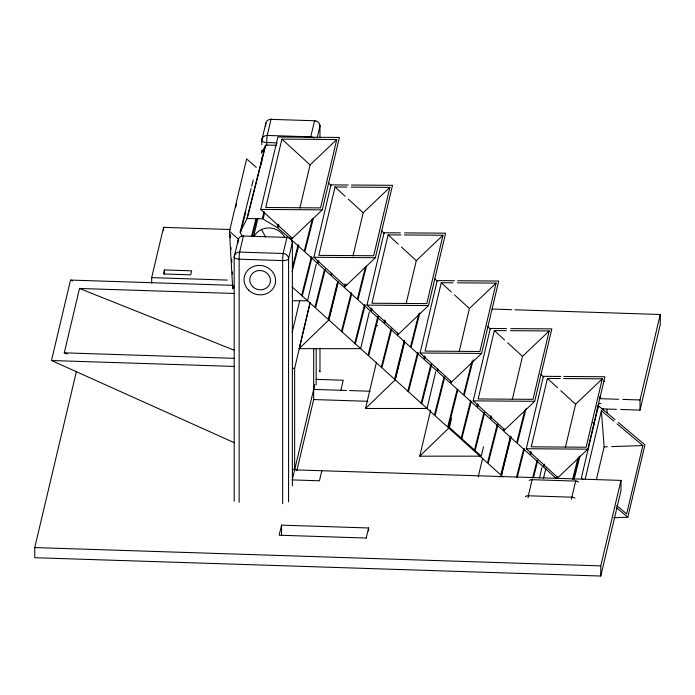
<?xml version="1.0" encoding="UTF-8"?>
<svg xmlns="http://www.w3.org/2000/svg" width="695" height="695" viewBox="0 0 695 695"><rect width="100%" height="100%" fill="white"/><g stroke="black" fill="none" stroke-linecap="round" stroke-linejoin="round"><path stroke-width="1.04" d="M234.345 442.741L51.491 360.523L70.525 280.076L233.702 285.358M67.293 354.033L64.279 352.834L79.508 288.477L234.684 293.49M292.656 468.96L294.628 469.855L620.991 480.41L620.991 490.557L600.767 576.025L34.75 557.72L34.75 547.573L76.493 371.173M151.675 283.03L151.675 277.635L163.577 227.352L230.488 229.524M164.463 269.938L163.507 273.96L190.708 274.846L191.655 270.824L164.463 269.938L164.463 274.004M234.25 287.2L232.712 288.746L229.489 231.322L246.621 158.92L256.325 167.382M235.787 207.197L236.535 204.043M232.712 288.746L233.207 286.644M260.764 209.412L277.896 137.011L339.412 137.445L322.28 209.847L292.352 238.342L260.764 209.412L322.28 209.847M281.918 139.122L265.733 207.501L320.577 207.892L336.762 139.513L281.918 139.122L310.083 164.915L299.875 208.048M317.129 138.079L319.978 126.012A5.456 2.015 0 0 0 319.353 124.883M292.152 332.558L299.641 300.909M351.505 185.018L392.519 185.313L375.387 257.715L345.458 286.21L313.871 257.272L331.002 184.87L348.264 184.992M316.234 264.057L307.546 300.779L292.439 300.787M346.848 187.068L335.025 186.99L318.84 255.369L373.684 255.751L389.869 187.372L351.157 187.103M369.34 311.925L360.653 348.647L299.145 348.664L310.074 302.499M294.628 469.855L294.628 368.385L310.205 302.568M337.761 282.17L328.822 319.943L299.145 348.664M368.576 531.015L368.576 527.974L281.544 525.159L279.164 535.211L366.421 538.052M314.861 384.378L292.256 479.906L319.448 480.784L321.828 470.732M296.861 470.593L313.671 399.547L313.671 348.386M345.458 286.21L345.954 284.107M352.982 255.916L363.19 212.783L389.869 187.372M340.863 390.286L343.243 380.226L316.043 379.348M404.612 232.886L445.617 233.172L428.485 305.574L398.565 334.069L366.969 305.14L384.1 232.738L400.294 232.851M401.032 234.945L388.131 234.849L371.947 303.229L426.791 303.619L442.976 235.24L404.255 234.962M435.722 371.756L427.034 408.478L365.535 408.495L376.455 362.33M406.089 303.776L416.296 260.642L442.976 235.24M404.394 340.95L395.203 379.774L365.535 408.495M366.195 538.026L368.576 527.974M457.718 280.745L498.723 281.041L481.592 353.442L451.672 381.937L420.075 352.999L437.207 280.598L454.478 280.719M453.062 282.796L441.238 282.717L425.053 351.097L479.897 351.488L496.082 283.108L457.362 282.83M480.167 456.163L419.745 456.181L430.674 410.015M459.195 351.644L469.403 308.511L496.082 283.108M419.745 456.181L449.422 427.46L451.654 418.016M510.825 328.613L551.83 328.9L534.698 401.302L504.779 429.797L473.182 400.867L490.314 328.466L506.507 328.579M506.168 330.664L494.345 330.577L478.16 398.956L533.004 399.347L549.189 330.968L510.469 330.69M483.485 446.72L481.244 456.163L449.422 427.46M478.195 476.944L482.669 458.057M512.302 399.503L522.501 356.37L549.189 330.968M510.599 436.677L501.416 475.502L499.896 476.97M563.932 376.473L604.937 376.768L587.805 449.17L557.885 477.665L526.289 448.727L543.42 376.325L560.691 376.455M560.352 378.532L547.443 378.445L531.267 446.824L586.111 447.215L602.296 378.836L563.576 378.558M539.45 477.969L541.935 467.483M565.409 447.372L575.608 404.238L602.296 378.836M615.058 419.693L598.456 405.724L581.324 478.125L582.983 479.524M585.199 479.055L601.375 410.676L613.815 421.135M596.414 479.472L604.129 446.859L601.375 410.676M600.767 576.025L600.767 565.886L620.991 480.41M620.705 409.485L640.026 410.111L640.026 399.964L660.25 314.488L514.952 309.788M640.026 410.111L660.25 324.635L660.25 314.488M617.125 423.924L642.823 445.547L626.647 513.926L616.7 505.56M613.711 517.714L627.811 517.236L644.943 444.835L618.376 422.482M253.675 236.265L257.941 218.326M543.42 478.594L545.931 468.022M251.147 188.319L240.027 232.382L246.786 219.142L265.325 145.707L261.459 153.274M251.677 186.217L253.267 179.927M245.743 212.114L240.444 233.094L242.008 235.77M251.677 235.822L255.916 219.038M252.294 236.413L256.794 218.578M264.074 211.497L262.224 218.838L247.22 218.482L265.759 145.055L276.471 145.307M264.647 212.757L263.058 219.047L277.418 227.682L278.209 224.528M278.869 225.076L278.07 228.221L290.944 239.375L291.474 237.273M292.108 237.846L291.579 239.94L304.219 251.338L312.429 218.821M292.334 267.74L298.155 244.657M292.169 271.458L298.789 245.231M313.332 218.343L304.853 251.911L317.502 263.309L318.023 261.207M301.639 295.436L311.438 256.629M302.273 296.009L312.064 257.193M318.927 260.729L318.128 263.874L330.777 275.272L331.307 273.178M324.443 269.643L314.913 307.407L292.152 286.896M325.347 269.156L315.547 307.972L328.188 319.37L337.727 281.605M331.932 273.743L331.411 275.846L344.051 287.235L344.842 284.09M338.352 282.179L328.822 319.943L368.02 355.267L377.819 316.451M345.215 285.714L344.685 287.808L357.326 299.206L365.535 266.68M341.462 331.341L351.262 292.526M342.096 331.906L351.635 294.141M366.43 266.202L357.96 299.771L370.6 311.169L371.399 308.024M354.745 343.304L364.545 304.488M355.371 343.877L365.17 305.062M372.034 308.597L371.234 311.742L383.883 323.14L384.674 319.987M378.454 317.024L368.654 355.84L381.294 367.238L390.833 329.473M385.308 320.56L384.509 323.705L397.158 335.103L397.688 333.001M391.728 328.987L381.929 367.803L394.569 379.201L404.368 340.385M398.322 333.574L397.792 335.676L410.432 347.066L418.911 313.497M404.742 342.01L395.203 379.774L434.401 415.097L443.94 377.333M419.806 313.019L411.066 347.639L423.707 359.037L424.506 355.883M407.852 391.172L417.652 352.356M408.478 391.737L418.277 352.921M425.14 356.457L424.341 359.602L436.99 371L437.52 368.906M421.127 403.135L430.926 364.319M421.761 403.699L431.56 364.892M438.145 369.471L437.615 371.573L450.264 382.971L450.794 380.869M444.835 376.855L435.035 415.671L447.676 427.069L457.214 389.304M451.429 381.442L450.899 383.536L463.539 394.934L472.018 361.365M457.849 389.869L448.31 427.634L460.959 439.032L470.75 400.216M473.173 359.836L464.173 395.507L476.813 406.896L477.613 403.752M471.123 401.84L461.584 439.605L474.233 450.994L484.033 412.187M478.247 404.325L477.448 407.47L490.097 418.868L490.887 415.714M484.658 412.752L474.867 451.568L487.508 462.966L497.307 424.15M491.521 416.288L490.722 419.433L503.371 430.831L503.901 428.737M497.941 424.723L488.142 463.53L500.782 474.928L510.582 436.113M504.527 429.302L504.005 431.404L516.646 442.793L524.855 410.276M511.216 436.686L501.416 475.502L503.006 476.935M526.019 408.747L517.28 443.367L529.92 454.765L530.719 451.62M516.446 477.456L523.596 449.126M517.341 476.978L524.49 448.649M531.345 452.184L530.554 455.329L543.195 466.727L543.725 464.634M532.631 477.882L537.139 460.047M533.534 477.404L537.765 460.62M544.628 464.156L543.829 467.301L556.478 478.699L557.008 476.596M572.663 479.124L577.962 458.144M573.297 479.689L579.126 456.615M574.131 479.15L579.951 456.076M310.083 164.915L336.762 139.513M604.129 446.859L607.352 446.746M611.652 446.607L642.823 445.547M313.871 257.272L375.387 257.715M366.969 305.14L428.485 305.574M420.075 352.999L481.592 353.442M473.182 400.867L534.698 401.302M526.289 448.727L587.805 449.17M277.357 142.875L266.741 142.527A5.456 2.015 0 0 1 261.78 140.338L265.586 124.249A5.456 2.015 0 0 1 266.411 123.345M151.675 277.635L227.222 280.076M492.182 309.049L511.694 309.683M375.335 325.538L377.481 325.608M64.279 352.834L234.649 358.342M51.491 360.523L234.119 366.43M292.473 368.315L294.628 368.385M313.671 389.4L346.727 390.477M349.516 390.564L370.07 391.233M599.229 398.643L618.55 399.269M622.85 399.408L640.026 399.964M313.671 399.547L367.794 401.302M601.375 408.86L616.404 409.346M34.75 547.573L600.767 565.886M79.508 288.477L234.467 350.306M70.525 280.076L72.506 280.962M616.196 507.454L627.811 517.236M229.489 231.322L238.385 239.08M328.136 182.75L331.298 185.6M381.242 230.618L384.396 233.468M434.349 278.478L437.503 281.327M487.447 326.346L490.609 329.195M540.554 374.205L543.716 377.055M547.443 378.445L557.616 387.758M560.743 390.625L575.608 404.238M494.345 330.577L504.509 339.89M507.637 342.757L522.501 356.37M441.238 282.717L451.403 292.03M454.539 294.897L469.403 308.511M388.131 234.849L398.296 244.162M401.432 247.029L416.296 260.642M335.025 186.99L345.189 196.303M348.325 199.17L363.19 212.783M592.939 422.551L594.277 424.132M593.434 423.107L594.746 424.706M260.538 162.335L261.581 164.116M261.476 229.532L265.568 236.899M598.456 405.724L598.621 407.861M230.245 234.589L230.419 237.794M230.957 247.394L231.079 249.522M231.617 259.122L231.8 262.319M232.339 271.919L232.46 274.056M607.074 409.503L607.074 412.726M603.269 408.399L603.269 410.545M597.353 405.932L597.353 410.232M319.978 137.931L319.978 126.012A5.456 5.056 13.3 0 0 314.54 120.765L271.024 119.358A5.456 5.056 13.3 0 0 265.586 124.249L265.586 126.421M319.978 348.134L319.978 371.973M316.173 349.055L316.173 384.813M292.378 485.814L292.378 242.659A5.456 2.015 0 0 0 291.466 241.356M288.573 501.903L288.573 258.748L292.378 242.659A5.456 5.056 13.3 0 0 286.939 237.412L243.424 236.005A5.456 5.056 13.3 0 0 237.985 240.904L234.18 256.994L234.18 501.234M282.656 503.736L282.656 260.582A5.456 0.443 -88.1 0 1 283.134 253.501L286.939 237.412A5.456 0.443 -88.1 0 1 287.243 237.282M281.544 525.159L281.544 535.306M266.741 145.776L266.741 142.527A5.456 0.443 -88.1 0 1 267.219 135.447L271.024 119.358A5.456 0.443 -88.1 0 1 271.328 119.219M261.78 144.673L261.78 140.338A5.456 5.056 13.3 0 1 267.219 135.447L310.735 136.854A5.456 5.056 13.3 0 1 314.166 138.097M261.78 150.085L261.78 152.248M261.78 157.661L261.78 161.996M239.141 502.329L239.141 259.174A5.456 0.443 -88.1 0 1 239.619 252.094L243.424 236.005A5.456 0.443 -88.1 0 1 243.728 235.866M237.985 243.068L237.985 240.904A5.456 2.015 0 0 1 238.811 239.992M163.577 227.352L163.577 230.592M599.325 396.941A5.456 5.056 13.3 0 1 600.801 397.618M600.845 403.456A5.456 2.015 0 0 1 598.169 403.786M603.625 381.025A5.456 5.056 13.3 0 1 604.702 381.59M571.603 499.114A5.456 0.443 -88.1 0 1 571.863 497.186L575.668 481.096A5.456 0.443 -88.1 0 1 575.938 480.844M574.921 498.167A5.456 5.056 13.3 0 0 571.863 497.186L528.348 495.778A5.456 5.056 13.3 0 0 525.281 496.56M528.087 497.707A5.456 0.443 -88.1 0 1 528.348 495.778L532.153 479.689A5.456 0.443 -88.1 0 1 532.413 479.42M529.173 480.419A5.456 5.056 13.3 0 1 532.153 479.689L575.668 481.096A5.456 5.056 13.3 0 1 578.64 482.017M254.188 236.239A17.071 15.794 13.4 0 1 269.382 227.96A17.071 15.794 13.4 0 1 284.603 237.195M314.939 121.373A5.456 0.443 -88.1 0 0 314.54 120.765L310.735 136.854A5.456 0.443 -88.1 0 0 310.648 137.306M313.793 389.556A5.456 2.015 0 0 1 313.315 389.66M319.353 370.843A5.456 2.015 0 0 1 319.9 371.408M283.134 253.501L239.619 252.094A5.456 5.056 13.3 0 0 234.18 256.994A5.456 2.015 0 0 0 239.141 259.174L282.656 260.582A5.456 2.015 0 0 0 288.573 258.748A5.456 5.056 13.3 0 0 283.134 253.501M248.471 289.997A15.837 14.656 13.3 0 0 274.977 284.681A15.837 14.656 13.3 0 0 255.986 265.742A15.837 14.656 13.3 0 0 248.471 289.997M252.685 286.609A10.373 9.6 13.3 0 0 270.051 283.117A10.373 9.6 13.3 0 0 257.61 270.711A10.373 9.6 13.3 0 0 252.685 286.609"/></g></svg>
